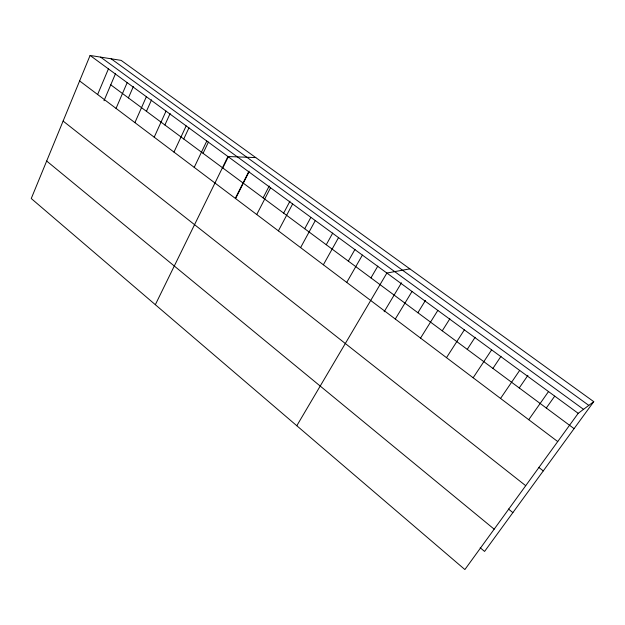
<?xml version="1.0" encoding="UTF-8"?>
<svg xmlns="http://www.w3.org/2000/svg" width="625" height="625" viewBox="0 0 625 625"><rect width="100%" height="100%" fill="white"/><g stroke="black" fill="none" stroke-linecap="round" stroke-linejoin="round"><path stroke-width="0.94" d="M90.094 55.453L31.25 198.523L464.883 569.547L578.203 413.336L593.75 401.664L121.148 60.383L90.094 55.453L578.203 413.336M97.625 94.5L108.422 68.883M104 100.727L115.586 73.477M116.047 108.398L127.172 82.633M128.406 97.914L133.367 86.508M134.898 122.617L146.367 96.711M146.445 111.297L151.555 99.828M154.203 137.18L166.031 111.125M164.891 124.984L170.148 113.453M173.969 152.094L186.164 125.891M183.758 138.984L188.984 127.789M194.219 167.367L206.797 141.016M203.055 153.305L208.438 142.055M155.336 304.695L227.945 156.523L255.773 157.594M222.805 167.961L228.352 156.648M235.43 198.086L248.977 171.125M235.594 198.578L248.984 171.945M263.109 197.875L269.234 185.969M256.734 214.523L270.539 187.75M283.664 213.125L289.969 201.164M278.391 230.859L292.633 203.953M304.703 228.742L310.742 217.586M300.602 247.609L315.297 220.57M326.258 244.734L332.734 233.047M323.367 264.781L338.539 237.617M348.328 261.109L355.008 249.367M346.727 282.406L362.391 255.102M370.945 277.891L377.828 266.102M296.805 425.734L386.875 273.047L409.844 268.859M384.148 311.742L401.492 282.797M395.289 319.039L412.008 291.477M417.883 312.727L425.484 300.375M420.547 338.094L437.828 310.414M442.258 330.812L449.859 318.781M446.492 357.664L464.359 329.859M467.258 349.367L475.109 337.289M473.148 377.773L491.625 349.859M492.914 368.406L501.023 356.281M500.555 398.438L519.664 370.414M519.25 387.953L527.922 375.344M528.734 419.695L548.516 391.57M546.297 408.023L554.695 396.164M593.75 401.664L484.578 551.438L480.172 547.742M111.172 58.797L588.797 405.383M100.617 57.125L583.508 409.344M110.758 84.82L574.086 428.641M79.617 80.922L557.719 441.563M538.695 467.336L543.289 470.898M63.109 121.07L525.711 485.695M508.453 509.039L512.883 512.609M46.672 161.031L494.172 529.172"/></g></svg>
